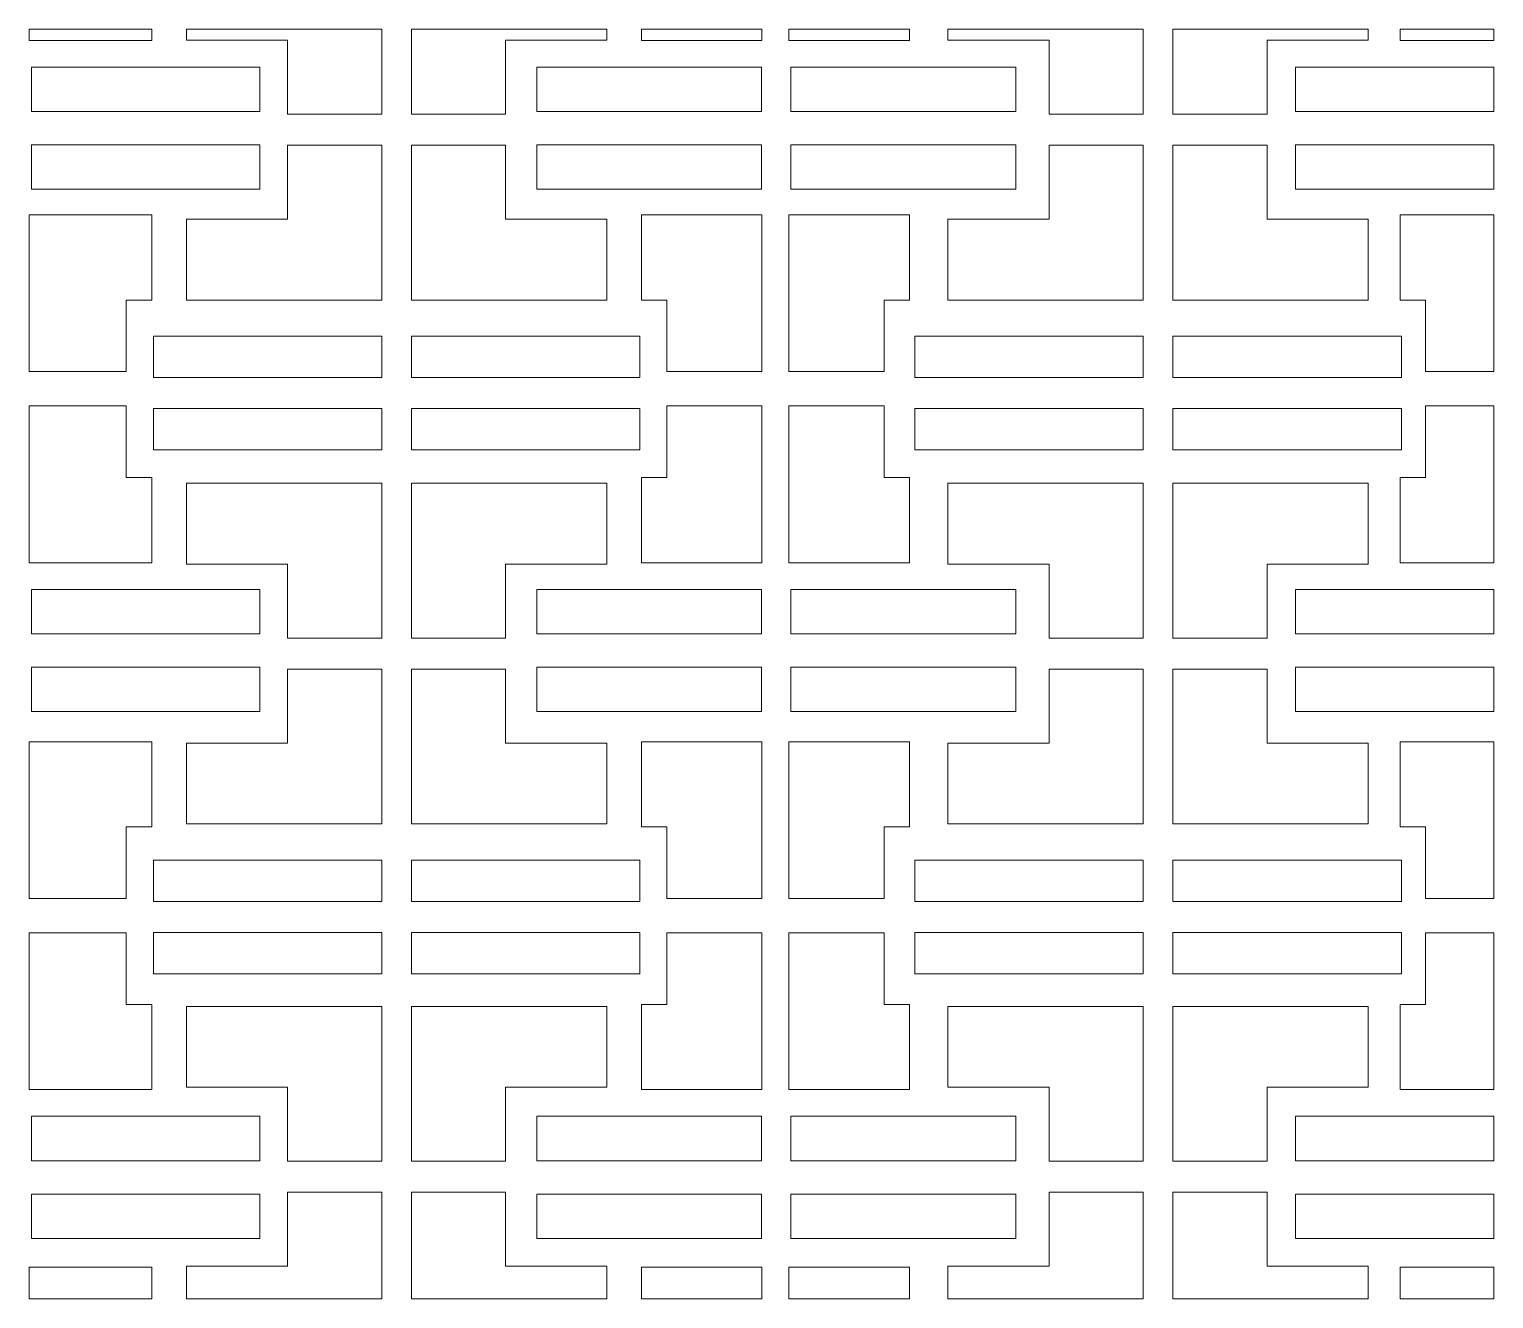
# Model space of a CAD drawing. Header units: millimetres. Extents: x -1200 to 1200, y -590 to 590.
# Drawn here: x -161 to 1200, y -590 to 590 of the extents above; entities that cross this region are included whole.
import ezdxf

# ---------------------------------------------------------------- set-up
doc = ezdxf.new("R2010")
doc.units = ezdxf.units.MM
doc.header["$MEASUREMENT"] = 0
doc.layers.add('Layer 1', color=7, linetype='Continuous')

msp = doc.modelspace()

# ---------------------------------------------------------------- linework, layer by layer
at = {"layer": 'Layer 1', "color": 250, "lineweight": 20}
for points, knots in [([(-161.0758, 589.9734), (-161.0758, 589.9734), (-47.2347, 589.9734), (-47.2347, 589.9734), (-47.2347, 589.9734), (-47.2347, 579.6712), (-47.2347, 579.6712), (-47.2347, 579.6712), (-161.0758, 579.6712), (-161.0758, 579.6712), (-161.0758, 579.6712), (-161.0758, 589.9734), (-161.0758, 589.9734)], [0, 0, 0, 0, 0.25, 0.25, 0.25, 0.5, 0.5, 0.5, 0.75, 0.75, 0.75, 1, 1, 1, 1]), ([(-14.9781, 589.9734), (-14.9781, 589.9734), (166.568, 589.9734), (166.568, 589.9734), (166.568, 589.9734), (166.568, 511.0873), (166.568, 511.0873), (166.568, 511.0873), (79.0368, 511.0873), (79.0368, 511.0873), (79.0368, 511.0873), (79.0368, 579.8824), (79.0368, 579.8824), (79.0368, 579.8824), (-14.9781, 579.8824), (-14.9781, 579.8824), (-14.9781, 579.8824), (-14.9781, 589.9734), (-14.9781, 589.9734)], [0, 0, 0, 0, 0.166666667, 0.166666667, 0.166666667, 0.333333333, 0.333333333, 0.333333333, 0.5, 0.5, 0.5, 0.666666667, 0.666666667, 0.666666667, 0.833333333, 0.833333333, 0.833333333, 1, 1, 1, 1]), ([(194.1241, 589.9734), (194.1241, 589.9734), (375.6702, 589.9734), (375.6702, 589.9734), (375.6702, 589.9734), (375.6702, 579.8824), (375.6702, 579.8824), (375.6702, 579.8824), (281.6552, 579.8824), (281.6552, 579.8824), (281.6552, 579.8824), (281.6552, 511.0873), (281.6552, 511.0873), (281.6552, 511.0873), (194.1241, 511.0873), (194.1241, 511.0873), (194.1241, 511.0873), (194.1241, 589.9734), (194.1241, 589.9734)], [0, 0, 0, 0, 0.166666667, 0.166666667, 0.166666667, 0.333333333, 0.333333333, 0.333333333, 0.5, 0.5, 0.5, 0.666666667, 0.666666667, 0.666666667, 0.833333333, 0.833333333, 0.833333333, 1, 1, 1, 1]), ([(407.8159, 589.9734), (407.8159, 589.9734), (519.9001, 589.9734), (519.9001, 589.9734), (519.9001, 589.9734), (519.9001, 579.6712), (519.9001, 579.6712), (519.9001, 579.6712), (407.8159, 579.6712), (407.8159, 579.6712), (407.8159, 579.6712), (407.8159, 589.9734), (407.8159, 589.9734)], [0, 0, 0, 0, 0.25, 0.25, 0.25, 0.5, 0.5, 0.5, 0.75, 0.75, 0.75, 1, 1, 1, 1]), ([(544.8062, 589.9734), (544.8062, 589.9734), (656.8889, 589.9734), (656.8889, 589.9734), (656.8889, 589.9734), (656.8889, 579.6712), (656.8889, 579.6712), (656.8889, 579.6712), (544.8062, 579.6712), (544.8062, 579.6712), (544.8062, 579.6712), (544.8062, 589.9734), (544.8062, 589.9734)], [0, 0, 0, 0, 0.25, 0.25, 0.25, 0.5, 0.5, 0.5, 0.75, 0.75, 0.75, 1, 1, 1, 1]), ([(692.7419, 589.9734), (692.7419, 589.9734), (874.288, 589.9734), (874.288, 589.9734), (874.288, 589.9734), (874.288, 511.0873), (874.288, 511.0873), (874.288, 511.0873), (786.7568, 511.0873), (786.7568, 511.0873), (786.7568, 511.0873), (786.7568, 579.8824), (786.7568, 579.8824), (786.7568, 579.8824), (692.7419, 579.8824), (692.7419, 579.8824), (692.7419, 579.8824), (692.7419, 589.9734), (692.7419, 589.9734)], [0, 0, 0, 0, 0.166666667, 0.166666667, 0.166666667, 0.333333333, 0.333333333, 0.333333333, 0.5, 0.5, 0.5, 0.666666667, 0.666666667, 0.666666667, 0.833333333, 0.833333333, 0.833333333, 1, 1, 1, 1]), ([(901.8441, 589.9734), (901.8441, 589.9734), (1083.3902, 589.9734), (1083.3902, 589.9734), (1083.3902, 589.9734), (1083.3902, 579.8824), (1083.3902, 579.8824), (1083.3902, 579.8824), (989.3752, 579.8824), (989.3752, 579.8824), (989.3752, 579.8824), (989.3752, 511.0873), (989.3752, 511.0873), (989.3752, 511.0873), (901.8441, 511.0873), (901.8441, 511.0873), (901.8441, 511.0873), (901.8441, 589.9734), (901.8441, 589.9734)], [0, 0, 0, 0, 0.166666667, 0.166666667, 0.166666667, 0.333333333, 0.333333333, 0.333333333, 0.5, 0.5, 0.5, 0.666666667, 0.666666667, 0.666666667, 0.833333333, 0.833333333, 0.833333333, 1, 1, 1, 1]), ([(1112.9623, 589.9734), (1112.9623, 589.9734), (1199.95, 589.9734), (1199.95, 589.9734), (1199.95, 589.9734), (1199.95, 579.6712), (1199.95, 579.6712), (1199.95, 579.6712), (1112.9623, 579.6712), (1112.9623, 579.6712), (1112.9623, 579.6712), (1112.9623, 589.9734), (1112.9623, 589.9734)], [0, 0, 0, 0, 0.25, 0.25, 0.25, 0.5, 0.5, 0.5, 0.75, 0.75, 0.75, 1, 1, 1, 1]), ([(-159.1472, 513.444), (-159.1472, 513.444), (-159.1472, 554.7019), (-159.1472, 554.7019), (-159.1472, 554.7019), (53.1969, 554.7019), (53.1969, 554.7019), (53.1969, 554.7019), (53.1969, 513.444), (53.1969, 513.444), (53.1969, 513.444), (-159.1472, 513.444), (-159.1472, 513.444)], [0, 0, 0, 0, 0.25, 0.25, 0.25, 0.5, 0.5, 0.5, 0.75, 0.75, 0.75, 1, 1, 1, 1]), ([(310.5106, 513.444), (310.5106, 513.444), (310.5106, 554.7019), (310.5106, 554.7019), (310.5106, 554.7019), (519.5753, 554.7019), (519.5753, 554.7019), (519.5753, 554.7019), (519.5753, 513.444), (519.5753, 513.444), (519.5753, 513.444), (310.5106, 513.444), (310.5106, 513.444)], [0, 0, 0, 0, 0.25, 0.25, 0.25, 0.5, 0.5, 0.5, 0.75, 0.75, 0.75, 1, 1, 1, 1]), ([(546.7052, 513.444), (546.7052, 513.444), (546.7052, 554.7019), (546.7052, 554.7019), (546.7052, 554.7019), (755.7699, 554.7019), (755.7699, 554.7019), (755.7699, 554.7019), (755.7699, 513.444), (755.7699, 513.444), (755.7699, 513.444), (546.7052, 513.444), (546.7052, 513.444)], [0, 0, 0, 0, 0.25, 0.25, 0.25, 0.5, 0.5, 0.5, 0.75, 0.75, 0.75, 1, 1, 1, 1]), ([(1199.95, 554.7019), (1199.95, 554.7019), (1199.95, 513.444), (1199.95, 513.444), (1199.95, 513.444), (1015.657, 513.444), (1015.657, 513.444), (1015.657, 513.444), (1015.657, 554.7019), (1015.657, 554.7019), (1015.657, 554.7019), (1199.95, 554.7019), (1199.95, 554.7019)], [0, 0, 0, 0, 0.25, 0.25, 0.25, 0.5, 0.5, 0.5, 0.75, 0.75, 0.75, 1, 1, 1, 1]), ([(-159.1472, 441.2411), (-159.1472, 441.2411), (-159.1472, 482.499), (-159.1472, 482.499), (-159.1472, 482.499), (53.1969, 482.499), (53.1969, 482.499), (53.1969, 482.499), (53.1969, 441.2411), (53.1969, 441.2411), (53.1969, 441.2411), (-159.1472, 441.2411), (-159.1472, 441.2411)], [0, 0, 0, 0, 0.25, 0.25, 0.25, 0.5, 0.5, 0.5, 0.75, 0.75, 0.75, 1, 1, 1, 1]), ([(-14.9781, 338.2997), (-14.9781, 338.2997), (-14.9781, 413.4943), (-14.9781, 413.4943), (-14.9781, 413.4943), (79.0368, 413.4943), (79.0368, 413.4943), (79.0368, 413.4943), (79.0368, 482.2894), (79.0368, 482.2894), (79.0368, 482.2894), (166.568, 482.2894), (166.568, 482.2894), (166.568, 482.2894), (166.568, 338.2997), (166.568, 338.2997), (166.568, 338.2997), (-14.9781, 338.2997), (-14.9781, 338.2997)], [0, 0, 0, 0, 0.166666667, 0.166666667, 0.166666667, 0.333333333, 0.333333333, 0.333333333, 0.5, 0.5, 0.5, 0.666666667, 0.666666667, 0.666666667, 0.833333333, 0.833333333, 0.833333333, 1, 1, 1, 1]), ([(375.6702, 338.2997), (375.6702, 338.2997), (375.6702, 413.4943), (375.6702, 413.4943), (375.6702, 413.4943), (281.6552, 413.4943), (281.6552, 413.4943), (281.6552, 413.4943), (281.6552, 482.2894), (281.6552, 482.2894), (281.6552, 482.2894), (194.1241, 482.2894), (194.1241, 482.2894), (194.1241, 482.2894), (194.1241, 338.2997), (194.1241, 338.2997), (194.1241, 338.2997), (375.6702, 338.2997), (375.6702, 338.2997)], [0, 0, 0, 0, 0.166666667, 0.166666667, 0.166666667, 0.333333333, 0.333333333, 0.333333333, 0.5, 0.5, 0.5, 0.666666667, 0.666666667, 0.666666667, 0.833333333, 0.833333333, 0.833333333, 1, 1, 1, 1]), ([(310.5106, 441.2411), (310.5106, 441.2411), (310.5106, 482.499), (310.5106, 482.499), (310.5106, 482.499), (519.5753, 482.499), (519.5753, 482.499), (519.5753, 482.499), (519.5753, 441.2411), (519.5753, 441.2411), (519.5753, 441.2411), (310.5106, 441.2411), (310.5106, 441.2411)], [0, 0, 0, 0, 0.25, 0.25, 0.25, 0.5, 0.5, 0.5, 0.75, 0.75, 0.75, 1, 1, 1, 1]), ([(546.7052, 441.2411), (546.7052, 441.2411), (546.7052, 482.499), (546.7052, 482.499), (546.7052, 482.499), (755.7699, 482.499), (755.7699, 482.499), (755.7699, 482.499), (755.7699, 441.2411), (755.7699, 441.2411), (755.7699, 441.2411), (546.7052, 441.2411), (546.7052, 441.2411)], [0, 0, 0, 0, 0.25, 0.25, 0.25, 0.5, 0.5, 0.5, 0.75, 0.75, 0.75, 1, 1, 1, 1]), ([(692.7419, 338.2997), (692.7419, 338.2997), (692.7419, 413.4943), (692.7419, 413.4943), (692.7419, 413.4943), (786.7568, 413.4943), (786.7568, 413.4943), (786.7568, 413.4943), (786.7568, 482.2894), (786.7568, 482.2894), (786.7568, 482.2894), (874.288, 482.2894), (874.288, 482.2894), (874.288, 482.2894), (874.288, 338.2997), (874.288, 338.2997), (874.288, 338.2997), (692.7419, 338.2997), (692.7419, 338.2997)], [0, 0, 0, 0, 0.166666667, 0.166666667, 0.166666667, 0.333333333, 0.333333333, 0.333333333, 0.5, 0.5, 0.5, 0.666666667, 0.666666667, 0.666666667, 0.833333333, 0.833333333, 0.833333333, 1, 1, 1, 1]), ([(1083.3902, 338.2997), (1083.3902, 338.2997), (1083.3902, 413.4943), (1083.3902, 413.4943), (1083.3902, 413.4943), (989.3752, 413.4943), (989.3752, 413.4943), (989.3752, 413.4943), (989.3752, 482.2894), (989.3752, 482.2894), (989.3752, 482.2894), (901.8441, 482.2894), (901.8441, 482.2894), (901.8441, 482.2894), (901.8441, 338.2997), (901.8441, 338.2997), (901.8441, 338.2997), (1083.3902, 338.2997), (1083.3902, 338.2997)], [0, 0, 0, 0, 0.166666667, 0.166666667, 0.166666667, 0.333333333, 0.333333333, 0.333333333, 0.5, 0.5, 0.5, 0.666666667, 0.666666667, 0.666666667, 0.833333333, 0.833333333, 0.833333333, 1, 1, 1, 1]), ([(1199.95, 482.499), (1199.95, 482.499), (1199.95, 441.2411), (1199.95, 441.2411), (1199.95, 441.2411), (1015.657, 441.2411), (1015.657, 441.2411), (1015.657, 441.2411), (1015.657, 482.499), (1015.657, 482.499), (1015.657, 482.499), (1199.95, 482.499), (1199.95, 482.499)], [0, 0, 0, 0, 0.25, 0.25, 0.25, 0.5, 0.5, 0.5, 0.75, 0.75, 0.75, 1, 1, 1, 1]), ([(-47.2347, 417.3708), (-47.2347, 417.3708), (-47.2347, 338.3013), (-47.2347, 338.3013), (-47.2347, 338.3013), (-71.1273, 338.3013), (-71.1273, 338.3013), (-71.1273, 338.3013), (-71.1273, 271.7164), (-71.1273, 271.7164), (-71.1273, 271.7164), (-161.0758, 271.7164), (-161.0758, 271.7164), (-161.0758, 271.7164), (-161.0758, 417.3708), (-161.0758, 417.3708), (-161.0758, 417.3708), (-47.2347, 417.3708), (-47.2347, 417.3708)], [0, 0, 0, 0, 0.166666667, 0.166666667, 0.166666667, 0.333333333, 0.333333333, 0.333333333, 0.5, 0.5, 0.5, 0.666666667, 0.666666667, 0.666666667, 0.833333333, 0.833333333, 0.833333333, 1, 1, 1, 1]), ([(407.8159, 417.3708), (407.8159, 417.3708), (407.8159, 338.3013), (407.8159, 338.3013), (407.8159, 338.3013), (431.3399, 338.3013), (431.3399, 338.3013), (431.3399, 338.3013), (431.3399, 271.7164), (431.3399, 271.7164), (431.3399, 271.7164), (519.9001, 271.7164), (519.9001, 271.7164), (519.9001, 271.7164), (519.9001, 417.3708), (519.9001, 417.3708), (519.9001, 417.3708), (407.8159, 417.3708), (407.8159, 417.3708)], [0, 0, 0, 0, 0.166666667, 0.166666667, 0.166666667, 0.333333333, 0.333333333, 0.333333333, 0.5, 0.5, 0.5, 0.666666667, 0.666666667, 0.666666667, 0.833333333, 0.833333333, 0.833333333, 1, 1, 1, 1]), ([(656.8889, 417.3708), (656.8889, 417.3708), (656.8889, 338.3013), (656.8889, 338.3013), (656.8889, 338.3013), (633.3665, 338.3013), (633.3665, 338.3013), (633.3665, 338.3013), (633.3665, 271.7164), (633.3665, 271.7164), (633.3665, 271.7164), (544.8062, 271.7164), (544.8062, 271.7164), (544.8062, 271.7164), (544.8062, 417.3708), (544.8062, 417.3708), (544.8062, 417.3708), (656.8889, 417.3708), (656.8889, 417.3708)], [0, 0, 0, 0, 0.166666667, 0.166666667, 0.166666667, 0.333333333, 0.333333333, 0.333333333, 0.5, 0.5, 0.5, 0.666666667, 0.666666667, 0.666666667, 0.833333333, 0.833333333, 0.833333333, 1, 1, 1, 1]), ([(1199.95, 417.3708), (1199.95, 417.3708), (1199.95, 271.7164), (1199.95, 271.7164), (1199.95, 271.7164), (1136.4863, 271.7164), (1136.4863, 271.7164), (1136.4863, 271.7164), (1136.4863, 338.3013), (1136.4863, 338.3013), (1136.4863, 338.3013), (1112.9623, 338.3013), (1112.9623, 338.3013), (1112.9623, 338.3013), (1112.9623, 417.3708), (1112.9623, 417.3708), (1112.9623, 417.3708), (1199.95, 417.3708), (1199.95, 417.3708)], [0, 0, 0, 0, 0.166666667, 0.166666667, 0.166666667, 0.333333333, 0.333333333, 0.333333333, 0.5, 0.5, 0.5, 0.666666667, 0.666666667, 0.666666667, 0.833333333, 0.833333333, 0.833333333, 1, 1, 1, 1]), ([(-45.7762, 266.3049), (-45.7762, 266.3049), (-45.7762, 304.7022), (-45.7762, 304.7022), (-45.7762, 304.7022), (166.568, 304.7022), (166.568, 304.7022), (166.568, 304.7022), (166.568, 266.3049), (166.568, 266.3049), (166.568, 266.3049), (-45.7762, 266.3049), (-45.7762, 266.3049)], [0, 0, 0, 0, 0.25, 0.25, 0.25, 0.5, 0.5, 0.5, 0.75, 0.75, 0.75, 1, 1, 1, 1]), ([(194.1241, 266.3049), (194.1241, 266.3049), (194.1241, 304.7022), (194.1241, 304.7022), (194.1241, 304.7022), (406.4681, 304.7022), (406.4681, 304.7022), (406.4681, 304.7022), (406.4681, 266.3049), (406.4681, 266.3049), (406.4681, 266.3049), (194.1241, 266.3049), (194.1241, 266.3049)], [0, 0, 0, 0, 0.25, 0.25, 0.25, 0.5, 0.5, 0.5, 0.75, 0.75, 0.75, 1, 1, 1, 1]), ([(661.9438, 266.3049), (661.9438, 266.3049), (661.9438, 304.7022), (661.9438, 304.7022), (661.9438, 304.7022), (874.288, 304.7022), (874.288, 304.7022), (874.288, 304.7022), (874.288, 266.3049), (874.288, 266.3049), (874.288, 266.3049), (661.9438, 266.3049), (661.9438, 266.3049)], [0, 0, 0, 0, 0.25, 0.25, 0.25, 0.5, 0.5, 0.5, 0.75, 0.75, 0.75, 1, 1, 1, 1]), ([(901.8441, 266.3049), (901.8441, 266.3049), (901.8441, 304.7022), (901.8441, 304.7022), (901.8441, 304.7022), (1114.1881, 304.7022), (1114.1881, 304.7022), (1114.1881, 304.7022), (1114.1881, 266.3049), (1114.1881, 266.3049), (1114.1881, 266.3049), (901.8441, 266.3049), (901.8441, 266.3049)], [0, 0, 0, 0, 0.25, 0.25, 0.25, 0.5, 0.5, 0.5, 0.75, 0.75, 0.75, 1, 1, 1, 1]), ([(-47.2347, 94.157), (-47.2347, 94.157), (-47.2347, 173.2264), (-47.2347, 173.2264), (-47.2347, 173.2264), (-71.1273, 173.2264), (-71.1273, 173.2264), (-71.1273, 173.2264), (-71.1273, 239.8113), (-71.1273, 239.8113), (-71.1273, 239.8113), (-161.0758, 239.8113), (-161.0758, 239.8113), (-161.0758, 239.8113), (-161.0758, 94.157), (-161.0758, 94.157), (-161.0758, 94.157), (-47.2347, 94.157), (-47.2347, 94.157)], [0, 0, 0, 0, 0.166666667, 0.166666667, 0.166666667, 0.333333333, 0.333333333, 0.333333333, 0.5, 0.5, 0.5, 0.666666667, 0.666666667, 0.666666667, 0.833333333, 0.833333333, 0.833333333, 1, 1, 1, 1]), ([(-45.7762, 199.1098), (-45.7762, 199.1098), (-45.7762, 237.507), (-45.7762, 237.507), (-45.7762, 237.507), (166.568, 237.507), (166.568, 237.507), (166.568, 237.507), (166.568, 199.1098), (166.568, 199.1098), (166.568, 199.1098), (-45.7762, 199.1098), (-45.7762, 199.1098)], [0, 0, 0, 0, 0.25, 0.25, 0.25, 0.5, 0.5, 0.5, 0.75, 0.75, 0.75, 1, 1, 1, 1]), ([(194.1241, 199.1098), (194.1241, 199.1098), (194.1241, 237.507), (194.1241, 237.507), (194.1241, 237.507), (406.4681, 237.507), (406.4681, 237.507), (406.4681, 237.507), (406.4681, 199.1098), (406.4681, 199.1098), (406.4681, 199.1098), (194.1241, 199.1098), (194.1241, 199.1098)], [0, 0, 0, 0, 0.25, 0.25, 0.25, 0.5, 0.5, 0.5, 0.75, 0.75, 0.75, 1, 1, 1, 1]), ([(407.8159, 94.157), (407.8159, 94.157), (407.8159, 173.2264), (407.8159, 173.2264), (407.8159, 173.2264), (431.3399, 173.2264), (431.3399, 173.2264), (431.3399, 173.2264), (431.3399, 239.8113), (431.3399, 239.8113), (431.3399, 239.8113), (519.9001, 239.8113), (519.9001, 239.8113), (519.9001, 239.8113), (519.9001, 94.157), (519.9001, 94.157), (519.9001, 94.157), (407.8159, 94.157), (407.8159, 94.157)], [0, 0, 0, 0, 0.166666667, 0.166666667, 0.166666667, 0.333333333, 0.333333333, 0.333333333, 0.5, 0.5, 0.5, 0.666666667, 0.666666667, 0.666666667, 0.833333333, 0.833333333, 0.833333333, 1, 1, 1, 1]), ([(656.8889, 94.157), (656.8889, 94.157), (656.8889, 173.2264), (656.8889, 173.2264), (656.8889, 173.2264), (633.3665, 173.2264), (633.3665, 173.2264), (633.3665, 173.2264), (633.3665, 239.8113), (633.3665, 239.8113), (633.3665, 239.8113), (544.8062, 239.8113), (544.8062, 239.8113), (544.8062, 239.8113), (544.8062, 94.157), (544.8062, 94.157), (544.8062, 94.157), (656.8889, 94.157), (656.8889, 94.157)], [0, 0, 0, 0, 0.166666667, 0.166666667, 0.166666667, 0.333333333, 0.333333333, 0.333333333, 0.5, 0.5, 0.5, 0.666666667, 0.666666667, 0.666666667, 0.833333333, 0.833333333, 0.833333333, 1, 1, 1, 1]), ([(661.9438, 199.1098), (661.9438, 199.1098), (661.9438, 237.507), (661.9438, 237.507), (661.9438, 237.507), (874.288, 237.507), (874.288, 237.507), (874.288, 237.507), (874.288, 199.1098), (874.288, 199.1098), (874.288, 199.1098), (661.9438, 199.1098), (661.9438, 199.1098)], [0, 0, 0, 0, 0.25, 0.25, 0.25, 0.5, 0.5, 0.5, 0.75, 0.75, 0.75, 1, 1, 1, 1]), ([(901.8441, 199.1098), (901.8441, 199.1098), (901.8441, 237.507), (901.8441, 237.507), (901.8441, 237.507), (1114.1881, 237.507), (1114.1881, 237.507), (1114.1881, 237.507), (1114.1881, 199.1098), (1114.1881, 199.1098), (1114.1881, 199.1098), (901.8441, 199.1098), (901.8441, 199.1098)], [0, 0, 0, 0, 0.25, 0.25, 0.25, 0.5, 0.5, 0.5, 0.75, 0.75, 0.75, 1, 1, 1, 1]), ([(1199.95, 239.8113), (1199.95, 239.8113), (1199.95, 94.157), (1199.95, 94.157), (1199.95, 94.157), (1112.9623, 94.157), (1112.9623, 94.157), (1112.9623, 94.157), (1112.9623, 173.2264), (1112.9623, 173.2264), (1112.9623, 173.2264), (1136.4863, 173.2264), (1136.4863, 173.2264), (1136.4863, 173.2264), (1136.4863, 239.8113), (1136.4863, 239.8113), (1136.4863, 239.8113), (1199.95, 239.8113), (1199.95, 239.8113)], [0, 0, 0, 0, 0.166666667, 0.166666667, 0.166666667, 0.333333333, 0.333333333, 0.333333333, 0.5, 0.5, 0.5, 0.666666667, 0.666666667, 0.666666667, 0.833333333, 0.833333333, 0.833333333, 1, 1, 1, 1]), ([(-14.9781, 168.0661), (-14.9781, 168.0661), (-14.9781, 92.8715), (-14.9781, 92.8715), (-14.9781, 92.8715), (79.0368, 92.8715), (79.0368, 92.8715), (79.0368, 92.8715), (79.0368, 24.0764), (79.0368, 24.0764), (79.0368, 24.0764), (166.568, 24.0764), (166.568, 24.0764), (166.568, 24.0764), (166.568, 168.0661), (166.568, 168.0661), (166.568, 168.0661), (-14.9781, 168.0661), (-14.9781, 168.0661)], [0, 0, 0, 0, 0.166666667, 0.166666667, 0.166666667, 0.333333333, 0.333333333, 0.333333333, 0.5, 0.5, 0.5, 0.666666667, 0.666666667, 0.666666667, 0.833333333, 0.833333333, 0.833333333, 1, 1, 1, 1]), ([(375.6702, 168.0661), (375.6702, 168.0661), (375.6702, 92.8715), (375.6702, 92.8715), (375.6702, 92.8715), (281.6552, 92.8715), (281.6552, 92.8715), (281.6552, 92.8715), (281.6552, 24.0764), (281.6552, 24.0764), (281.6552, 24.0764), (194.1241, 24.0764), (194.1241, 24.0764), (194.1241, 24.0764), (194.1241, 168.0661), (194.1241, 168.0661), (194.1241, 168.0661), (375.6702, 168.0661), (375.6702, 168.0661)], [0, 0, 0, 0, 0.166666667, 0.166666667, 0.166666667, 0.333333333, 0.333333333, 0.333333333, 0.5, 0.5, 0.5, 0.666666667, 0.666666667, 0.666666667, 0.833333333, 0.833333333, 0.833333333, 1, 1, 1, 1]), ([(692.7419, 168.0661), (692.7419, 168.0661), (692.7419, 92.8715), (692.7419, 92.8715), (692.7419, 92.8715), (786.7568, 92.8715), (786.7568, 92.8715), (786.7568, 92.8715), (786.7568, 24.0764), (786.7568, 24.0764), (786.7568, 24.0764), (874.288, 24.0764), (874.288, 24.0764), (874.288, 24.0764), (874.288, 168.0661), (874.288, 168.0661), (874.288, 168.0661), (692.7419, 168.0661), (692.7419, 168.0661)], [0, 0, 0, 0, 0.166666667, 0.166666667, 0.166666667, 0.333333333, 0.333333333, 0.333333333, 0.5, 0.5, 0.5, 0.666666667, 0.666666667, 0.666666667, 0.833333333, 0.833333333, 0.833333333, 1, 1, 1, 1]), ([(1083.3902, 168.0661), (1083.3902, 168.0661), (1083.3902, 92.8715), (1083.3902, 92.8715), (1083.3902, 92.8715), (989.3752, 92.8715), (989.3752, 92.8715), (989.3752, 92.8715), (989.3752, 24.0764), (989.3752, 24.0764), (989.3752, 24.0764), (901.8441, 24.0764), (901.8441, 24.0764), (901.8441, 24.0764), (901.8441, 168.0661), (901.8441, 168.0661), (901.8441, 168.0661), (1083.3902, 168.0661), (1083.3902, 168.0661)], [0, 0, 0, 0, 0.166666667, 0.166666667, 0.166666667, 0.333333333, 0.333333333, 0.333333333, 0.5, 0.5, 0.5, 0.666666667, 0.666666667, 0.666666667, 0.833333333, 0.833333333, 0.833333333, 1, 1, 1, 1]), ([(-159.1472, 27.9297), (-159.1472, 27.9297), (-159.1472, 69.1877), (-159.1472, 69.1877), (-159.1472, 69.1877), (53.1969, 69.1877), (53.1969, 69.1877), (53.1969, 69.1877), (53.1969, 27.9297), (53.1969, 27.9297), (53.1969, 27.9297), (-159.1472, 27.9297), (-159.1472, 27.9297)], [0, 0, 0, 0, 0.25, 0.25, 0.25, 0.5, 0.5, 0.5, 0.75, 0.75, 0.75, 1, 1, 1, 1]), ([(310.5106, 27.9297), (310.5106, 27.9297), (310.5106, 69.1877), (310.5106, 69.1877), (310.5106, 69.1877), (519.5753, 69.1877), (519.5753, 69.1877), (519.5753, 69.1877), (519.5753, 27.9297), (519.5753, 27.9297), (519.5753, 27.9297), (310.5106, 27.9297), (310.5106, 27.9297)], [0, 0, 0, 0, 0.25, 0.25, 0.25, 0.5, 0.5, 0.5, 0.75, 0.75, 0.75, 1, 1, 1, 1]), ([(546.7052, 27.9297), (546.7052, 27.9297), (546.7052, 69.1877), (546.7052, 69.1877), (546.7052, 69.1877), (755.7699, 69.1877), (755.7699, 69.1877), (755.7699, 69.1877), (755.7699, 27.9297), (755.7699, 27.9297), (755.7699, 27.9297), (546.7052, 27.9297), (546.7052, 27.9297)], [0, 0, 0, 0, 0.25, 0.25, 0.25, 0.5, 0.5, 0.5, 0.75, 0.75, 0.75, 1, 1, 1, 1]), ([(1199.95, 69.1877), (1199.95, 69.1877), (1199.95, 27.9297), (1199.95, 27.9297), (1199.95, 27.9297), (1015.657, 27.9297), (1015.657, 27.9297), (1015.657, 27.9297), (1015.657, 69.1877), (1015.657, 69.1877), (1015.657, 69.1877), (1199.95, 69.1877), (1199.95, 69.1877)], [0, 0, 0, 0, 0.25, 0.25, 0.25, 0.5, 0.5, 0.5, 0.75, 0.75, 0.75, 1, 1, 1, 1]), ([(-159.1472, -44.2732), (-159.1472, -44.2732), (-159.1472, -3.0153), (-159.1472, -3.0153), (-159.1472, -3.0153), (53.1969, -3.0153), (53.1969, -3.0153), (53.1969, -3.0153), (53.1969, -44.2732), (53.1969, -44.2732), (53.1969, -44.2732), (-159.1472, -44.2732), (-159.1472, -44.2732)], [0, 0, 0, 0, 0.25, 0.25, 0.25, 0.5, 0.5, 0.5, 0.75, 0.75, 0.75, 1, 1, 1, 1]), ([(-14.9781, -148.7111), (-14.9781, -148.7111), (-14.9781, -73.5165), (-14.9781, -73.5165), (-14.9781, -73.5165), (79.0368, -73.5165), (79.0368, -73.5165), (79.0368, -73.5165), (79.0368, -4.7215), (79.0368, -4.7215), (79.0368, -4.7215), (166.568, -4.7215), (166.568, -4.7215), (166.568, -4.7215), (166.568, -148.7111), (166.568, -148.7111), (166.568, -148.7111), (-14.9781, -148.7111), (-14.9781, -148.7111)], [0, 0, 0, 0, 0.166666667, 0.166666667, 0.166666667, 0.333333333, 0.333333333, 0.333333333, 0.5, 0.5, 0.5, 0.666666667, 0.666666667, 0.666666667, 0.833333333, 0.833333333, 0.833333333, 1, 1, 1, 1]), ([(375.6702, -148.7111), (375.6702, -148.7111), (375.6702, -73.5165), (375.6702, -73.5165), (375.6702, -73.5165), (281.6552, -73.5165), (281.6552, -73.5165), (281.6552, -73.5165), (281.6552, -4.7215), (281.6552, -4.7215), (281.6552, -4.7215), (194.1241, -4.7215), (194.1241, -4.7215), (194.1241, -4.7215), (194.1241, -148.7111), (194.1241, -148.7111), (194.1241, -148.7111), (375.6702, -148.7111), (375.6702, -148.7111)], [0, 0, 0, 0, 0.166666667, 0.166666667, 0.166666667, 0.333333333, 0.333333333, 0.333333333, 0.5, 0.5, 0.5, 0.666666667, 0.666666667, 0.666666667, 0.833333333, 0.833333333, 0.833333333, 1, 1, 1, 1]), ([(310.5106, -44.2732), (310.5106, -44.2732), (310.5106, -3.0153), (310.5106, -3.0153), (310.5106, -3.0153), (519.5753, -3.0153), (519.5753, -3.0153), (519.5753, -3.0153), (519.5753, -44.2732), (519.5753, -44.2732), (519.5753, -44.2732), (310.5106, -44.2732), (310.5106, -44.2732)], [0, 0, 0, 0, 0.25, 0.25, 0.25, 0.5, 0.5, 0.5, 0.75, 0.75, 0.75, 1, 1, 1, 1]), ([(546.7052, -44.2732), (546.7052, -44.2732), (546.7052, -3.0153), (546.7052, -3.0153), (546.7052, -3.0153), (755.7699, -3.0153), (755.7699, -3.0153), (755.7699, -3.0153), (755.7699, -44.2732), (755.7699, -44.2732), (755.7699, -44.2732), (546.7052, -44.2732), (546.7052, -44.2732)], [0, 0, 0, 0, 0.25, 0.25, 0.25, 0.5, 0.5, 0.5, 0.75, 0.75, 0.75, 1, 1, 1, 1]), ([(692.7419, -148.7111), (692.7419, -148.7111), (692.7419, -73.5165), (692.7419, -73.5165), (692.7419, -73.5165), (786.7568, -73.5165), (786.7568, -73.5165), (786.7568, -73.5165), (786.7568, -4.7215), (786.7568, -4.7215), (786.7568, -4.7215), (874.288, -4.7215), (874.288, -4.7215), (874.288, -4.7215), (874.288, -148.7111), (874.288, -148.7111), (874.288, -148.7111), (692.7419, -148.7111), (692.7419, -148.7111)], [0, 0, 0, 0, 0.166666667, 0.166666667, 0.166666667, 0.333333333, 0.333333333, 0.333333333, 0.5, 0.5, 0.5, 0.666666667, 0.666666667, 0.666666667, 0.833333333, 0.833333333, 0.833333333, 1, 1, 1, 1]), ([(1083.3902, -148.7111), (1083.3902, -148.7111), (1083.3902, -73.5165), (1083.3902, -73.5165), (1083.3902, -73.5165), (989.3752, -73.5165), (989.3752, -73.5165), (989.3752, -73.5165), (989.3752, -4.7215), (989.3752, -4.7215), (989.3752, -4.7215), (901.8441, -4.7215), (901.8441, -4.7215), (901.8441, -4.7215), (901.8441, -148.7111), (901.8441, -148.7111), (901.8441, -148.7111), (1083.3902, -148.7111), (1083.3902, -148.7111)], [0, 0, 0, 0, 0.166666667, 0.166666667, 0.166666667, 0.333333333, 0.333333333, 0.333333333, 0.5, 0.5, 0.5, 0.666666667, 0.666666667, 0.666666667, 0.833333333, 0.833333333, 0.833333333, 1, 1, 1, 1]), ([(1199.95, -3.0153), (1199.95, -3.0153), (1199.95, -44.2732), (1199.95, -44.2732), (1199.95, -44.2732), (1015.657, -44.2732), (1015.657, -44.2732), (1015.657, -44.2732), (1015.657, -3.0153), (1015.657, -3.0153), (1015.657, -3.0153), (1199.95, -3.0153), (1199.95, -3.0153)], [0, 0, 0, 0, 0.25, 0.25, 0.25, 0.5, 0.5, 0.5, 0.75, 0.75, 0.75, 1, 1, 1, 1]), ([(-47.2347, -72.3051), (-47.2347, -72.3051), (-47.2347, -151.3746), (-47.2347, -151.3746), (-47.2347, -151.3746), (-71.1273, -151.3746), (-71.1273, -151.3746), (-71.1273, -151.3746), (-71.1273, -217.9593), (-71.1273, -217.9593), (-71.1273, -217.9593), (-161.0758, -217.9593), (-161.0758, -217.9593), (-161.0758, -217.9593), (-161.0758, -72.3051), (-161.0758, -72.3051), (-161.0758, -72.3051), (-47.2347, -72.3051), (-47.2347, -72.3051)], [0, 0, 0, 0, 0.166666667, 0.166666667, 0.166666667, 0.333333333, 0.333333333, 0.333333333, 0.5, 0.5, 0.5, 0.666666667, 0.666666667, 0.666666667, 0.833333333, 0.833333333, 0.833333333, 1, 1, 1, 1]), ([(407.8159, -72.3051), (407.8159, -72.3051), (407.8159, -151.3746), (407.8159, -151.3746), (407.8159, -151.3746), (431.3399, -151.3746), (431.3399, -151.3746), (431.3399, -151.3746), (431.3399, -217.9593), (431.3399, -217.9593), (431.3399, -217.9593), (519.9001, -217.9593), (519.9001, -217.9593), (519.9001, -217.9593), (519.9001, -72.3051), (519.9001, -72.3051), (519.9001, -72.3051), (407.8159, -72.3051), (407.8159, -72.3051)], [0, 0, 0, 0, 0.166666667, 0.166666667, 0.166666667, 0.333333333, 0.333333333, 0.333333333, 0.5, 0.5, 0.5, 0.666666667, 0.666666667, 0.666666667, 0.833333333, 0.833333333, 0.833333333, 1, 1, 1, 1]), ([(656.8889, -72.3051), (656.8889, -72.3051), (656.8889, -151.3746), (656.8889, -151.3746), (656.8889, -151.3746), (633.3665, -151.3746), (633.3665, -151.3746), (633.3665, -151.3746), (633.3665, -217.9593), (633.3665, -217.9593), (633.3665, -217.9593), (544.8062, -217.9593), (544.8062, -217.9593), (544.8062, -217.9593), (544.8062, -72.3051), (544.8062, -72.3051), (544.8062, -72.3051), (656.8889, -72.3051), (656.8889, -72.3051)], [0, 0, 0, 0, 0.166666667, 0.166666667, 0.166666667, 0.333333333, 0.333333333, 0.333333333, 0.5, 0.5, 0.5, 0.666666667, 0.666666667, 0.666666667, 0.833333333, 0.833333333, 0.833333333, 1, 1, 1, 1]), ([(1199.95, -72.3051), (1199.95, -72.3051), (1199.95, -217.9593), (1199.95, -217.9593), (1199.95, -217.9593), (1136.4863, -217.9593), (1136.4863, -217.9593), (1136.4863, -217.9593), (1136.4863, -151.3746), (1136.4863, -151.3746), (1136.4863, -151.3746), (1112.9623, -151.3746), (1112.9623, -151.3746), (1112.9623, -151.3746), (1112.9623, -72.3051), (1112.9623, -72.3051), (1112.9623, -72.3051), (1199.95, -72.3051), (1199.95, -72.3051)], [0, 0, 0, 0, 0.166666667, 0.166666667, 0.166666667, 0.333333333, 0.333333333, 0.333333333, 0.5, 0.5, 0.5, 0.666666667, 0.666666667, 0.666666667, 0.833333333, 0.833333333, 0.833333333, 1, 1, 1, 1]), ([(-45.7762, -220.706), (-45.7762, -220.706), (-45.7762, -182.3087), (-45.7762, -182.3087), (-45.7762, -182.3087), (166.568, -182.3087), (166.568, -182.3087), (166.568, -182.3087), (166.568, -220.706), (166.568, -220.706), (166.568, -220.706), (-45.7762, -220.706), (-45.7762, -220.706)], [0, 0, 0, 0, 0.25, 0.25, 0.25, 0.5, 0.5, 0.5, 0.75, 0.75, 0.75, 1, 1, 1, 1]), ([(194.1241, -220.706), (194.1241, -220.706), (194.1241, -182.3087), (194.1241, -182.3087), (194.1241, -182.3087), (406.4681, -182.3087), (406.4681, -182.3087), (406.4681, -182.3087), (406.4681, -220.706), (406.4681, -220.706), (406.4681, -220.706), (194.1241, -220.706), (194.1241, -220.706)], [0, 0, 0, 0, 0.25, 0.25, 0.25, 0.5, 0.5, 0.5, 0.75, 0.75, 0.75, 1, 1, 1, 1]), ([(661.9438, -220.706), (661.9438, -220.706), (661.9438, -182.3087), (661.9438, -182.3087), (661.9438, -182.3087), (874.288, -182.3087), (874.288, -182.3087), (874.288, -182.3087), (874.288, -220.706), (874.288, -220.706), (874.288, -220.706), (661.9438, -220.706), (661.9438, -220.706)], [0, 0, 0, 0, 0.25, 0.25, 0.25, 0.5, 0.5, 0.5, 0.75, 0.75, 0.75, 1, 1, 1, 1]), ([(901.8441, -220.706), (901.8441, -220.706), (901.8441, -182.3087), (901.8441, -182.3087), (901.8441, -182.3087), (1114.1881, -182.3087), (1114.1881, -182.3087), (1114.1881, -182.3087), (1114.1881, -220.706), (1114.1881, -220.706), (1114.1881, -220.706), (901.8441, -220.706), (901.8441, -220.706)], [0, 0, 0, 0, 0.25, 0.25, 0.25, 0.5, 0.5, 0.5, 0.75, 0.75, 0.75, 1, 1, 1, 1]), ([(-47.2347, -395.5189), (-47.2347, -395.5189), (-47.2347, -316.4494), (-47.2347, -316.4494), (-47.2347, -316.4494), (-71.1273, -316.4494), (-71.1273, -316.4494), (-71.1273, -316.4494), (-71.1273, -249.8646), (-71.1273, -249.8646), (-71.1273, -249.8646), (-161.0758, -249.8646), (-161.0758, -249.8646), (-161.0758, -249.8646), (-161.0758, -395.5189), (-161.0758, -395.5189), (-161.0758, -395.5189), (-47.2347, -395.5189), (-47.2347, -395.5189)], [0, 0, 0, 0, 0.166666667, 0.166666667, 0.166666667, 0.333333333, 0.333333333, 0.333333333, 0.5, 0.5, 0.5, 0.666666667, 0.666666667, 0.666666667, 0.833333333, 0.833333333, 0.833333333, 1, 1, 1, 1]), ([(-45.7762, -287.9011), (-45.7762, -287.9011), (-45.7762, -249.5039), (-45.7762, -249.5039), (-45.7762, -249.5039), (166.568, -249.5039), (166.568, -249.5039), (166.568, -249.5039), (166.568, -287.9011), (166.568, -287.9011), (166.568, -287.9011), (-45.7762, -287.9011), (-45.7762, -287.9011)], [0, 0, 0, 0, 0.25, 0.25, 0.25, 0.5, 0.5, 0.5, 0.75, 0.75, 0.75, 1, 1, 1, 1]), ([(194.1241, -287.9011), (194.1241, -287.9011), (194.1241, -249.5039), (194.1241, -249.5039), (194.1241, -249.5039), (406.4681, -249.5039), (406.4681, -249.5039), (406.4681, -249.5039), (406.4681, -287.9011), (406.4681, -287.9011), (406.4681, -287.9011), (194.1241, -287.9011), (194.1241, -287.9011)], [0, 0, 0, 0, 0.25, 0.25, 0.25, 0.5, 0.5, 0.5, 0.75, 0.75, 0.75, 1, 1, 1, 1]), ([(407.8159, -395.5189), (407.8159, -395.5189), (407.8159, -316.4494), (407.8159, -316.4494), (407.8159, -316.4494), (431.3399, -316.4494), (431.3399, -316.4494), (431.3399, -316.4494), (431.3399, -249.8646), (431.3399, -249.8646), (431.3399, -249.8646), (519.9001, -249.8646), (519.9001, -249.8646), (519.9001, -249.8646), (519.9001, -395.5189), (519.9001, -395.5189), (519.9001, -395.5189), (407.8159, -395.5189), (407.8159, -395.5189)], [0, 0, 0, 0, 0.166666667, 0.166666667, 0.166666667, 0.333333333, 0.333333333, 0.333333333, 0.5, 0.5, 0.5, 0.666666667, 0.666666667, 0.666666667, 0.833333333, 0.833333333, 0.833333333, 1, 1, 1, 1]), ([(656.8889, -395.5189), (656.8889, -395.5189), (656.8889, -316.4494), (656.8889, -316.4494), (656.8889, -316.4494), (633.3665, -316.4494), (633.3665, -316.4494), (633.3665, -316.4494), (633.3665, -249.8646), (633.3665, -249.8646), (633.3665, -249.8646), (544.8062, -249.8646), (544.8062, -249.8646), (544.8062, -249.8646), (544.8062, -395.5189), (544.8062, -395.5189), (544.8062, -395.5189), (656.8889, -395.5189), (656.8889, -395.5189)], [0, 0, 0, 0, 0.166666667, 0.166666667, 0.166666667, 0.333333333, 0.333333333, 0.333333333, 0.5, 0.5, 0.5, 0.666666667, 0.666666667, 0.666666667, 0.833333333, 0.833333333, 0.833333333, 1, 1, 1, 1]), ([(661.9438, -287.9011), (661.9438, -287.9011), (661.9438, -249.5039), (661.9438, -249.5039), (661.9438, -249.5039), (874.288, -249.5039), (874.288, -249.5039), (874.288, -249.5039), (874.288, -287.9011), (874.288, -287.9011), (874.288, -287.9011), (661.9438, -287.9011), (661.9438, -287.9011)], [0, 0, 0, 0, 0.25, 0.25, 0.25, 0.5, 0.5, 0.5, 0.75, 0.75, 0.75, 1, 1, 1, 1]), ([(901.8441, -287.9011), (901.8441, -287.9011), (901.8441, -249.5039), (901.8441, -249.5039), (901.8441, -249.5039), (1114.1881, -249.5039), (1114.1881, -249.5039), (1114.1881, -249.5039), (1114.1881, -287.9011), (1114.1881, -287.9011), (1114.1881, -287.9011), (901.8441, -287.9011), (901.8441, -287.9011)], [0, 0, 0, 0, 0.25, 0.25, 0.25, 0.5, 0.5, 0.5, 0.75, 0.75, 0.75, 1, 1, 1, 1]), ([(1199.95, -249.8646), (1199.95, -249.8646), (1199.95, -395.5189), (1199.95, -395.5189), (1199.95, -395.5189), (1112.9623, -395.5189), (1112.9623, -395.5189), (1112.9623, -395.5189), (1112.9623, -316.4494), (1112.9623, -316.4494), (1112.9623, -316.4494), (1136.4863, -316.4494), (1136.4863, -316.4494), (1136.4863, -316.4494), (1136.4863, -249.8646), (1136.4863, -249.8646), (1136.4863, -249.8646), (1199.95, -249.8646), (1199.95, -249.8646)], [0, 0, 0, 0, 0.166666667, 0.166666667, 0.166666667, 0.333333333, 0.333333333, 0.333333333, 0.5, 0.5, 0.5, 0.666666667, 0.666666667, 0.666666667, 0.833333333, 0.833333333, 0.833333333, 1, 1, 1, 1]), ([(-14.9781, -318.2989), (-14.9781, -318.2989), (-14.9781, -393.4935), (-14.9781, -393.4935), (-14.9781, -393.4935), (79.0368, -393.4935), (79.0368, -393.4935), (79.0368, -393.4935), (79.0368, -462.2886), (79.0368, -462.2886), (79.0368, -462.2886), (166.568, -462.2886), (166.568, -462.2886), (166.568, -462.2886), (166.568, -318.2989), (166.568, -318.2989), (166.568, -318.2989), (-14.9781, -318.2989), (-14.9781, -318.2989)], [0, 0, 0, 0, 0.166666667, 0.166666667, 0.166666667, 0.333333333, 0.333333333, 0.333333333, 0.5, 0.5, 0.5, 0.666666667, 0.666666667, 0.666666667, 0.833333333, 0.833333333, 0.833333333, 1, 1, 1, 1]), ([(375.6702, -318.2989), (375.6702, -318.2989), (375.6702, -393.4935), (375.6702, -393.4935), (375.6702, -393.4935), (281.6552, -393.4935), (281.6552, -393.4935), (281.6552, -393.4935), (281.6552, -462.2886), (281.6552, -462.2886), (281.6552, -462.2886), (194.1241, -462.2886), (194.1241, -462.2886), (194.1241, -462.2886), (194.1241, -318.2989), (194.1241, -318.2989), (194.1241, -318.2989), (375.6702, -318.2989), (375.6702, -318.2989)], [0, 0, 0, 0, 0.166666667, 0.166666667, 0.166666667, 0.333333333, 0.333333333, 0.333333333, 0.5, 0.5, 0.5, 0.666666667, 0.666666667, 0.666666667, 0.833333333, 0.833333333, 0.833333333, 1, 1, 1, 1]), ([(692.7419, -318.2989), (692.7419, -318.2989), (692.7419, -393.4935), (692.7419, -393.4935), (692.7419, -393.4935), (786.7568, -393.4935), (786.7568, -393.4935), (786.7568, -393.4935), (786.7568, -462.2886), (786.7568, -462.2886), (786.7568, -462.2886), (874.288, -462.2886), (874.288, -462.2886), (874.288, -462.2886), (874.288, -318.2989), (874.288, -318.2989), (874.288, -318.2989), (692.7419, -318.2989), (692.7419, -318.2989)], [0, 0, 0, 0, 0.166666667, 0.166666667, 0.166666667, 0.333333333, 0.333333333, 0.333333333, 0.5, 0.5, 0.5, 0.666666667, 0.666666667, 0.666666667, 0.833333333, 0.833333333, 0.833333333, 1, 1, 1, 1]), ([(1083.3902, -318.2989), (1083.3902, -318.2989), (1083.3902, -393.4935), (1083.3902, -393.4935), (1083.3902, -393.4935), (989.3752, -393.4935), (989.3752, -393.4935), (989.3752, -393.4935), (989.3752, -462.2886), (989.3752, -462.2886), (989.3752, -462.2886), (901.8441, -462.2886), (901.8441, -462.2886), (901.8441, -462.2886), (901.8441, -318.2989), (901.8441, -318.2989), (901.8441, -318.2989), (1083.3902, -318.2989), (1083.3902, -318.2989)], [0, 0, 0, 0, 0.166666667, 0.166666667, 0.166666667, 0.333333333, 0.333333333, 0.333333333, 0.5, 0.5, 0.5, 0.666666667, 0.666666667, 0.666666667, 0.833333333, 0.833333333, 0.833333333, 1, 1, 1, 1]), ([(-159.1472, -461.7461), (-159.1472, -461.7461), (-159.1472, -420.4882), (-159.1472, -420.4882), (-159.1472, -420.4882), (53.1969, -420.4882), (53.1969, -420.4882), (53.1969, -420.4882), (53.1969, -461.7461), (53.1969, -461.7461), (53.1969, -461.7461), (-159.1472, -461.7461), (-159.1472, -461.7461)], [0, 0, 0, 0, 0.25, 0.25, 0.25, 0.5, 0.5, 0.5, 0.75, 0.75, 0.75, 1, 1, 1, 1]), ([(310.5106, -461.7461), (310.5106, -461.7461), (310.5106, -420.4882), (310.5106, -420.4882), (310.5106, -420.4882), (519.5753, -420.4882), (519.5753, -420.4882), (519.5753, -420.4882), (519.5753, -461.7461), (519.5753, -461.7461), (519.5753, -461.7461), (310.5106, -461.7461), (310.5106, -461.7461)], [0, 0, 0, 0, 0.25, 0.25, 0.25, 0.5, 0.5, 0.5, 0.75, 0.75, 0.75, 1, 1, 1, 1]), ([(546.7052, -461.7461), (546.7052, -461.7461), (546.7052, -420.4882), (546.7052, -420.4882), (546.7052, -420.4882), (755.7699, -420.4882), (755.7699, -420.4882), (755.7699, -420.4882), (755.7699, -461.7461), (755.7699, -461.7461), (755.7699, -461.7461), (546.7052, -461.7461), (546.7052, -461.7461)], [0, 0, 0, 0, 0.25, 0.25, 0.25, 0.5, 0.5, 0.5, 0.75, 0.75, 0.75, 1, 1, 1, 1]), ([(1199.95, -420.4882), (1199.95, -420.4882), (1199.95, -461.7461), (1199.95, -461.7461), (1199.95, -461.7461), (1015.657, -461.7461), (1015.657, -461.7461), (1015.657, -461.7461), (1015.657, -420.4882), (1015.657, -420.4882), (1015.657, -420.4882), (1199.95, -420.4882), (1199.95, -420.4882)], [0, 0, 0, 0, 0.25, 0.25, 0.25, 0.5, 0.5, 0.5, 0.75, 0.75, 0.75, 1, 1, 1, 1]), ([(-159.1472, -533.9489), (-159.1472, -533.9489), (-159.1472, -492.691), (-159.1472, -492.691), (-159.1472, -492.691), (53.1969, -492.691), (53.1969, -492.691), (53.1969, -492.691), (53.1969, -533.9489), (53.1969, -533.9489), (53.1969, -533.9489), (-159.1472, -533.9489), (-159.1472, -533.9489)], [0, 0, 0, 0, 0.25, 0.25, 0.25, 0.5, 0.5, 0.5, 0.75, 0.75, 0.75, 1, 1, 1, 1]), ([(166.568, -590.0266), (166.568, -590.0266), (-14.9781, -590.0266), (-14.9781, -590.0266), (-14.9781, -590.0266), (-14.9781, -559.8816), (-14.9781, -559.8816), (-14.9781, -559.8816), (79.0368, -559.8816), (79.0368, -559.8816), (79.0368, -559.8816), (79.0368, -491.0865), (79.0368, -491.0865), (79.0368, -491.0865), (166.568, -491.0865), (166.568, -491.0865), (166.568, -491.0865), (166.568, -590.0266), (166.568, -590.0266)], [0, 0, 0, 0, 0.166666667, 0.166666667, 0.166666667, 0.333333333, 0.333333333, 0.333333333, 0.5, 0.5, 0.5, 0.666666667, 0.666666667, 0.666666667, 0.833333333, 0.833333333, 0.833333333, 1, 1, 1, 1]), ([(375.6702, -590.0266), (375.6702, -590.0266), (194.1241, -590.0266), (194.1241, -590.0266), (194.1241, -590.0266), (194.1241, -491.0865), (194.1241, -491.0865), (194.1241, -491.0865), (281.6552, -491.0865), (281.6552, -491.0865), (281.6552, -491.0865), (281.6552, -559.8816), (281.6552, -559.8816), (281.6552, -559.8816), (375.6702, -559.8816), (375.6702, -559.8816), (375.6702, -559.8816), (375.6702, -590.0266), (375.6702, -590.0266)], [0, 0, 0, 0, 0.166666667, 0.166666667, 0.166666667, 0.333333333, 0.333333333, 0.333333333, 0.5, 0.5, 0.5, 0.666666667, 0.666666667, 0.666666667, 0.833333333, 0.833333333, 0.833333333, 1, 1, 1, 1]), ([(310.5106, -533.9489), (310.5106, -533.9489), (310.5106, -492.691), (310.5106, -492.691), (310.5106, -492.691), (519.5753, -492.691), (519.5753, -492.691), (519.5753, -492.691), (519.5753, -533.9489), (519.5753, -533.9489), (519.5753, -533.9489), (310.5106, -533.9489), (310.5106, -533.9489)], [0, 0, 0, 0, 0.25, 0.25, 0.25, 0.5, 0.5, 0.5, 0.75, 0.75, 0.75, 1, 1, 1, 1]), ([(546.7052, -533.9489), (546.7052, -533.9489), (546.7052, -492.691), (546.7052, -492.691), (546.7052, -492.691), (755.7699, -492.691), (755.7699, -492.691), (755.7699, -492.691), (755.7699, -533.9489), (755.7699, -533.9489), (755.7699, -533.9489), (546.7052, -533.9489), (546.7052, -533.9489)], [0, 0, 0, 0, 0.25, 0.25, 0.25, 0.5, 0.5, 0.5, 0.75, 0.75, 0.75, 1, 1, 1, 1]), ([(874.288, -590.0266), (874.288, -590.0266), (692.7419, -590.0266), (692.7419, -590.0266), (692.7419, -590.0266), (692.7419, -559.8816), (692.7419, -559.8816), (692.7419, -559.8816), (786.7568, -559.8816), (786.7568, -559.8816), (786.7568, -559.8816), (786.7568, -491.0865), (786.7568, -491.0865), (786.7568, -491.0865), (874.288, -491.0865), (874.288, -491.0865), (874.288, -491.0865), (874.288, -590.0266), (874.288, -590.0266)], [0, 0, 0, 0, 0.166666667, 0.166666667, 0.166666667, 0.333333333, 0.333333333, 0.333333333, 0.5, 0.5, 0.5, 0.666666667, 0.666666667, 0.666666667, 0.833333333, 0.833333333, 0.833333333, 1, 1, 1, 1]), ([(1083.3902, -590.0266), (1083.3902, -590.0266), (901.8441, -590.0266), (901.8441, -590.0266), (901.8441, -590.0266), (901.8441, -491.0865), (901.8441, -491.0865), (901.8441, -491.0865), (989.3752, -491.0865), (989.3752, -491.0865), (989.3752, -491.0865), (989.3752, -559.8816), (989.3752, -559.8816), (989.3752, -559.8816), (1083.3902, -559.8816), (1083.3902, -559.8816), (1083.3902, -559.8816), (1083.3902, -590.0266), (1083.3902, -590.0266)], [0, 0, 0, 0, 0.166666667, 0.166666667, 0.166666667, 0.333333333, 0.333333333, 0.333333333, 0.5, 0.5, 0.5, 0.666666667, 0.666666667, 0.666666667, 0.833333333, 0.833333333, 0.833333333, 1, 1, 1, 1]), ([(1199.95, -492.691), (1199.95, -492.691), (1199.95, -533.9489), (1199.95, -533.9489), (1199.95, -533.9489), (1015.657, -533.9489), (1015.657, -533.9489), (1015.657, -533.9489), (1015.657, -492.691), (1015.657, -492.691), (1015.657, -492.691), (1199.95, -492.691), (1199.95, -492.691)], [0, 0, 0, 0, 0.25, 0.25, 0.25, 0.5, 0.5, 0.5, 0.75, 0.75, 0.75, 1, 1, 1, 1]), ([(-47.2347, -590.0266), (-47.2347, -590.0266), (-161.0758, -590.0266), (-161.0758, -590.0266), (-161.0758, -590.0266), (-161.0758, -560.5937), (-161.0758, -560.5937), (-161.0758, -560.5937), (-47.2347, -560.5937), (-47.2347, -560.5937), (-47.2347, -560.5937), (-47.2347, -590.0266), (-47.2347, -590.0266)], [0, 0, 0, 0, 0.25, 0.25, 0.25, 0.5, 0.5, 0.5, 0.75, 0.75, 0.75, 1, 1, 1, 1]), ([(519.9001, -590.0266), (519.9001, -590.0266), (407.8159, -590.0266), (407.8159, -590.0266), (407.8159, -590.0266), (407.8159, -560.5937), (407.8159, -560.5937), (407.8159, -560.5937), (519.9001, -560.5937), (519.9001, -560.5937), (519.9001, -560.5937), (519.9001, -590.0266), (519.9001, -590.0266)], [0, 0, 0, 0, 0.25, 0.25, 0.25, 0.5, 0.5, 0.5, 0.75, 0.75, 0.75, 1, 1, 1, 1]), ([(656.8889, -590.0266), (656.8889, -590.0266), (544.8062, -590.0266), (544.8062, -590.0266), (544.8062, -590.0266), (544.8062, -560.5937), (544.8062, -560.5937), (544.8062, -560.5937), (656.8889, -560.5937), (656.8889, -560.5937), (656.8889, -560.5937), (656.8889, -590.0266), (656.8889, -590.0266)], [0, 0, 0, 0, 0.25, 0.25, 0.25, 0.5, 0.5, 0.5, 0.75, 0.75, 0.75, 1, 1, 1, 1]), ([(1199.95, -560.5937), (1199.95, -560.5937), (1199.95, -590.0266), (1199.95, -590.0266), (1199.95, -590.0266), (1112.9623, -590.0266), (1112.9623, -590.0266), (1112.9623, -590.0266), (1112.9623, -560.5937), (1112.9623, -560.5937), (1112.9623, -560.5937), (1199.95, -560.5937), (1199.95, -560.5937)], [0, 0, 0, 0, 0.25, 0.25, 0.25, 0.5, 0.5, 0.5, 0.75, 0.75, 0.75, 1, 1, 1, 1])]:
    msp.add_open_spline(points, degree=3, knots=knots, dxfattribs=at)

doc.saveas('drawing.dxf')
